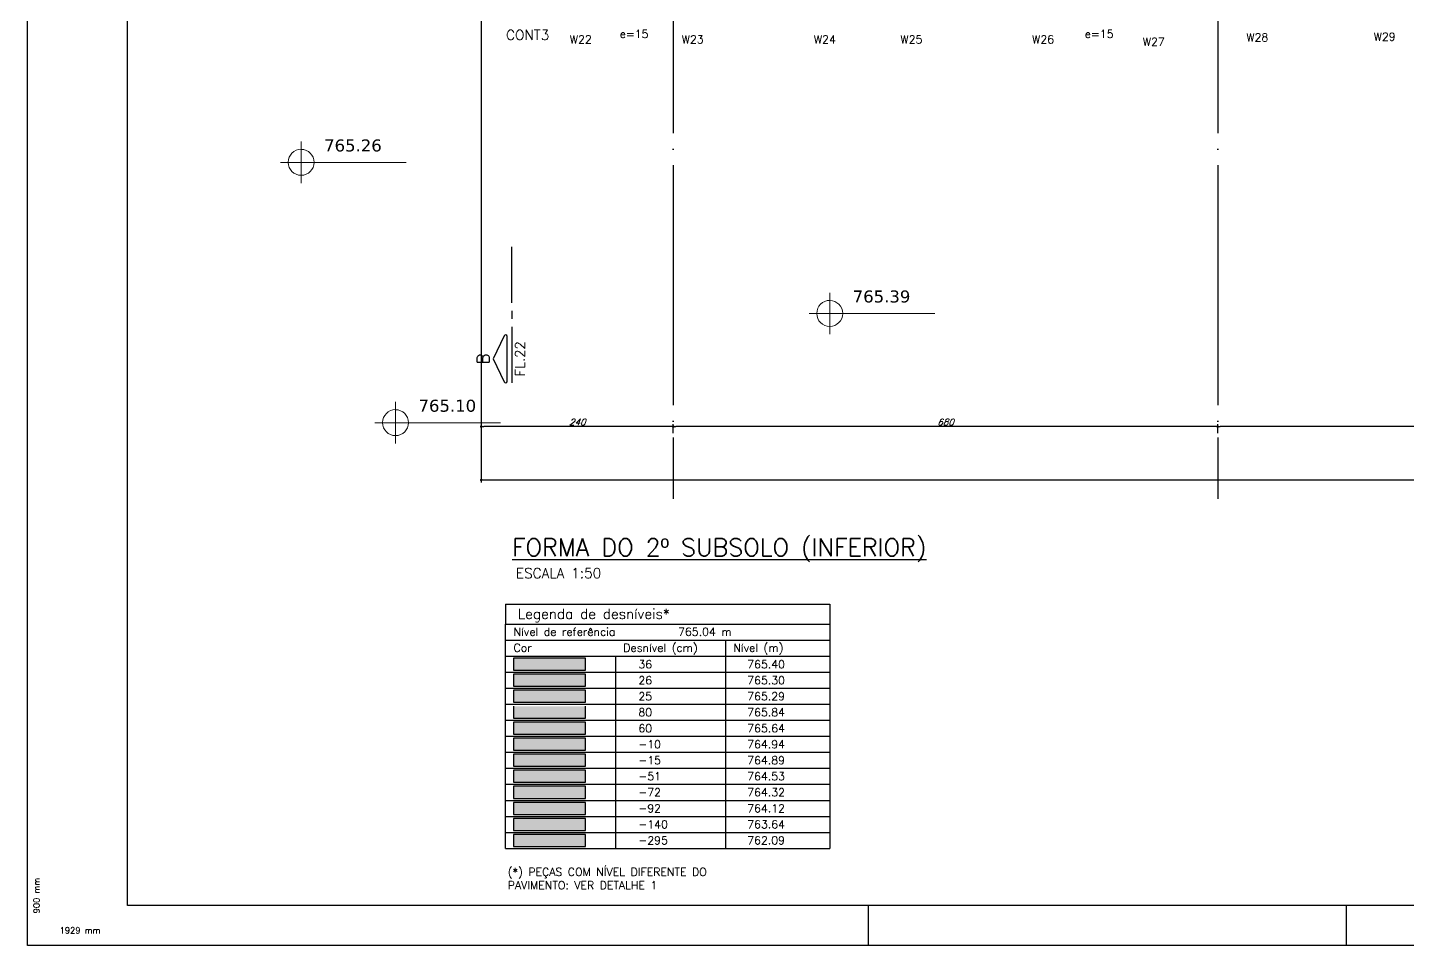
# Model space of a CAD drawing. Header units: millimetres. Extents: x -4107 to 5538, y -2094 to 2406.
# Drawn here: x -4107 to -2383, y -2094 to -948 of the extents above; entities that cross this region are included whole.
import ezdxf
from ezdxf.enums import TextEntityAlignment as Align

# ---------------------------------------------------------------- set-up
doc = ezdxf.new("R2010")
doc.units = ezdxf.units.MM
doc.header["$LTSCALE"] = 50
doc.linetypes.add('EIXO', pattern=[6.8, 6, -0.4, 0, -0.4])
doc.layers.add('A-ANNO-NOTE', color=253, linetype='Continuous', lineweight=9)
for name, color, linetype in [('AR-TEXTO_REGUA 120_1-200', 4, 'Continuous'), ('F-CORTE-INDICAÇÃO', 4, 'Continuous'), ('F-COTAS', 106, 'Continuous'), ('F-DESNIVEL-1', 254, 'Continuous'), ('F-DESNIVEL-11', 21, 'Continuous'), ('F-DESNIVEL-13', 141, 'Continuous'), ('F-DESNIVEL-7', 40, 'Continuous'), ('F-DESNIVEL-8', 11, 'Continuous'), ('F-EIXO', 12, 'EIXO'), ('F-MARGEM', 1, 'Continuous'), ('F-PARC-DIM', 2, 'Continuous'), ('F-PARC-NOME', 4, 'Continuous'), ('F-PERFIL - W310x52', 4, 'Continuous'), ('F-PILARES-NOME', 170, 'Continuous'), ('F-TABELA-NÍVEIS', 1, 'Continuous'), ('F-TEXTO', 6, 'Continuous')]:
    doc.layers.add(name, color=color, linetype=linetype)
for name, color, linetype, true_color in [('F-DESNIVEL-10', 7, 'Continuous', 0xd6a8cc), ('F-DESNIVEL-12', 7, 'Continuous', 0xb0d788), ('F-DESNIVEL-2', 7, 'Continuous', 0xffd1e8), ('F-DESNIVEL-3', 7, 'Continuous', 0xd5c7ff), ('F-DESNIVEL-4', 7, 'Continuous', 0xc3f1b6), ('F-DESNIVEL-5', 7, 'Continuous', 0xadd6ff), ('F-DESNIVEL-6', 7, 'Continuous', 0xffdebd)]:
    doc.layers.add(name, color=color, linetype=linetype, true_color=true_color)
doc.styles.add('CP-TEXT-INCL', font='simplex.shx', dxfattribs={"oblique": 20})
doc.styles.add('MCP', font='simplex.shx')
doc.styles.add('ROMANS', font='simplex.shx')
doc.styles.get("Standard").update_dxf_attribs({"font": 'txt.shx'})
doc.styles.add('Verdana_3', font='verdana.ttf', dxfattribs={"height": 20})
doc.dimstyles.new('CP-COTAS-50', dxfattribs={"dimscale": 0.64, "dimtxt": 12.5, "dimasz": 5, "dimexe": 5, "dimexo": 5, "dimgap": 2.5, "dimtad": 1, "dimdec": 1, "dimdsep": 46, "dimtxsty": 'CP-TEXT-INCL', "dimblk1": 'DOT', "dimblk2": 'DOT', "dimsah": 1, "dimcen": 9, "dimclrd": 256, "dimclre": 256, "dimclrt": 256, "dimadec": 0, "dimazin": 0, "dimtfac": 1, "dimtdec": 1, "dimtmove": 2, "dimatfit": 3, "dimldrblk": 'DOT', "dimfxl": 0, "dimtolj": 1, "dimarcsym": 0})

# ---------------------------------------------------------------- blocks, each defined once
blk = doc.blocks.new('*U22')
at = {"layer": 'F-EIXO'}
blk.add_line((0, 0), (0, -3477.9), dxfattribs=at)
at = {"layer": 'F-TEXTO', "style": 'ROMANS'}
blk.add_attdef('EIXO', text='', height=17.5, rotation=360, dxfattribs=at).set_placement((0, 28.2), align=Align.MIDDLE_CENTER)
blk = doc.blocks.new('_DOT')
at = {"color": 0, "linetype": 'ByBlock'}
blk.add_line((-0.5, 0), (-1, 0), dxfattribs=at)
at = {"color": 0, "linetype": 'ByBlock', "const_width": 0.5}
blk.add_lwpolyline([(-0.25, 0, 1), (0.25, 0, 1)], format="xyb", close=True, dxfattribs=at)
blk = doc.blocks.new('*D28')
at = {"layer": 'DEFPOINTS', "color": 0, "linetype": 'Continuous', "transparency": 16777216}
for p in [(-3540, -934.5), (3264.5, -934.5), (3264.5, -1512.9)]:
    blk.add_point(p, dxfattribs=at)
at = {"layer": 'F-COTAS', "linetype": 'Continuous', "lineweight": -2, "transparency": 16777216}
for p, q in [((-3540, -937.7), (-3540, -1516.1)), ((3264.5, -937.7), (3264.5, -1516.1)), ((-3536.8, -1512.9), (3261.3, -1512.9))]:
    blk.add_line(p, q, dxfattribs=at)
at = {"layer": 'F-COTAS', "linetype": 'Continuous', "lineweight": -2, "transparency": 16777216, "xscale": 3.2, "yscale": 3.2, "zscale": 3.2, "rotation": 180}
blk.add_blockref('_DOT', (-3540, -1512.9), dxfattribs=at)
at = {"layer": 'F-COTAS', "linetype": 'Continuous', "lineweight": -2, "transparency": 16777216, "xscale": 3.2, "yscale": 3.2, "zscale": 3.2}
blk.add_blockref('_DOT', (3264.5, -1512.9), dxfattribs=at)
at = {"layer": 'F-COTAS', "linetype": 'Continuous', "transparency": 16777216, "insert": (-137.8, -1507.3), "char_height": 8, "attachment_point": 5, "style": 'CP-TEXT-INCL'}
blk.add_mtext('\\A1;6804.5', dxfattribs=at)
blk = doc.blocks.new('*D48')
at = {"layer": 'DEFPOINTS', "color": 0, "linetype": 'Continuous', "transparency": 16777216}
for p in [(-2620, -1446.2), (-2620, -1457.8), (-1940, -1457.8)]:
    blk.add_point(p, dxfattribs=at)
at = {"layer": 'F-COTAS', "linetype": 'Continuous', "lineweight": -2, "transparency": 16777216}
for p, q in [((-2620, -1454.6), (-2620, -1443)), ((-1943.2, -1446.2), (-2616.8, -1446.2)), ((-1940, -1454.6), (-1940, -1443))]:
    blk.add_line(p, q, dxfattribs=at)
at = {"layer": 'F-COTAS', "linetype": 'Continuous', "lineweight": -2, "transparency": 16777216, "xscale": 3.2, "yscale": 3.2, "zscale": 3.2, "rotation": 180}
blk.add_blockref('_DOT', (-2620, -1446.2), dxfattribs=at)
at = {"layer": 'F-COTAS', "linetype": 'Continuous', "lineweight": -2, "transparency": 16777216, "xscale": 3.2, "yscale": 3.2, "zscale": 3.2}
blk.add_blockref('_DOT', (-1940, -1446.2), dxfattribs=at)
at = {"layer": 'F-COTAS', "linetype": 'Continuous', "transparency": 16777216, "insert": (-2280, -1440.6), "char_height": 8, "attachment_point": 5, "style": 'CP-TEXT-INCL'}
blk.add_mtext('\\A1;680', dxfattribs=at)
blk = doc.blocks.new('*D49')
at = {"layer": 'DEFPOINTS', "color": 0, "linetype": 'Continuous', "transparency": 16777216}
for p in [(-3300, -1446.2), (-3300, -1457.8), (-2620, -1457.8)]:
    blk.add_point(p, dxfattribs=at)
at = {"layer": 'F-COTAS', "linetype": 'Continuous', "lineweight": -2, "transparency": 16777216}
for p, q in [((-3300, -1454.6), (-3300, -1443)), ((-2623.2, -1446.2), (-3296.8, -1446.2)), ((-2620, -1454.6), (-2620, -1443))]:
    blk.add_line(p, q, dxfattribs=at)
at = {"layer": 'F-COTAS', "linetype": 'Continuous', "lineweight": -2, "transparency": 16777216, "xscale": 3.2, "yscale": 3.2, "zscale": 3.2, "rotation": 180}
blk.add_blockref('_DOT', (-3300, -1446.2), dxfattribs=at)
at = {"layer": 'F-COTAS', "linetype": 'Continuous', "lineweight": -2, "transparency": 16777216, "xscale": 3.2, "yscale": 3.2, "zscale": 3.2}
blk.add_blockref('_DOT', (-2620, -1446.2), dxfattribs=at)
at = {"layer": 'F-COTAS', "linetype": 'Continuous', "transparency": 16777216, "insert": (-2960, -1440.6), "char_height": 8, "attachment_point": 5, "style": 'CP-TEXT-INCL'}
blk.add_mtext('\\A1;680', dxfattribs=at)
blk = doc.blocks.new('*D50')
at = {"layer": 'DEFPOINTS', "color": 0, "linetype": 'Continuous', "transparency": 16777216}
for p in [(-3540, -934.5), (-3540, -1446.2), (-3300, -1457.8)]:
    blk.add_point(p, dxfattribs=at)
at = {"layer": 'F-COTAS', "linetype": 'Continuous', "lineweight": -2, "transparency": 16777216}
for p, q in [((-3540, -937.7), (-3540, -1449.4)), ((-3303.2, -1446.2), (-3536.8, -1446.2)), ((-3300, -1454.6), (-3300, -1443))]:
    blk.add_line(p, q, dxfattribs=at)
at = {"layer": 'F-COTAS', "linetype": 'Continuous', "lineweight": -2, "transparency": 16777216, "xscale": 3.2, "yscale": 3.2, "zscale": 3.2, "rotation": 180}
blk.add_blockref('_DOT', (-3540, -1446.2), dxfattribs=at)
at = {"layer": 'F-COTAS', "linetype": 'Continuous', "lineweight": -2, "transparency": 16777216, "xscale": 3.2, "yscale": 3.2, "zscale": 3.2}
blk.add_blockref('_DOT', (-3300, -1446.2), dxfattribs=at)
at = {"layer": 'F-COTAS', "linetype": 'Continuous', "transparency": 16777216, "insert": (-3420, -1440.6), "char_height": 8, "attachment_point": 5, "style": 'CP-TEXT-INCL'}
blk.add_mtext('\\A1;240', dxfattribs=at)
blk = doc.blocks.new('*U25')
at = {"layer": 'F-CORTE-INDICAÇÃO'}
for p, q in [((-100, 0), (-170, 0)), ((-80, 0), (-90, 0)), ((-70, 0), (0, 0))]:
    blk.add_line(p, q, dxfattribs=at)
blk.add_lwpolyline([(-112, 6, 0.802585), (-111.2, 9.8), (-140, 23.3), (-168.8, 9.8, 0.802585), (-168, 6)], format="xyb", close=True, dxfattribs=at)
at = {"layer": 'F-CORTE-INDICAÇÃO', "style": 'ROMANS'}
blk.add_attdef('CORTE', text='', height=15, dxfattribs=at).set_placement((-140, 35.8), align=Align.MIDDLE_CENTER)
at = {"layer": 'F-CORTE-INDICAÇÃO', "color": 2, "style": 'ROMANS'}
blk.add_attdef('FOLHA', text='', height=12, dxfattribs=at).set_placement((-140, -10), align=Align.MIDDLE_CENTER)
blk = doc.blocks.new('A0-4L_900')
at = {"layer": 'F-MARGEM', "color": 2}
for p, q in [((21, 1), (21, 0)), ((32.95, 0), (32.95, 1))]:
    blk.add_line(p, q, dxfattribs=at)
blk.add_lwpolyline([(0, 0), (0, 90), (192.9, 90), (192.9, 0)], close=True, dxfattribs=at)
at = {"layer": 'F-MARGEM', "color": 7}
blk.add_lwpolyline([(2.5, 89), (191.9, 89), (191.9, 1), (2.5, 1)], close=True, dxfattribs=at)
at = {"layer": 'F-MARGEM', "color": 1, "style": 'ROMANS'}
blk.add_text('900 mm', height=0.1524, rotation=90, dxfattribs=at).set_placement((0.3, 0.8))
blk.add_text('1929 mm', height=0.1524, dxfattribs=at).set_placement((0.8, 0.3))
blk = doc.blocks.new('LGN-COTA - LGN-COTA-475391-Térreo')
at = {"layer": 'A-ANNO-NOTE'}
for p, q in [((-0.009, -0.238), (-0.009, 0.28)), ((-0.268, 0.021), (1.302, 0.021))]:
    blk.add_line(p, q, dxfattribs=at)
for centre, start, end in [((-0.009, 0.022), 90, 180), ((-0.009, 0.021), 360, 90), ((-0.009, 0.021), 180, 270), ((-0.009, 0.021), 270, 0)]:
    blk.add_arc(centre, 0.162, start, end, dxfattribs=at)
blk = doc.blocks.new('zw$7512')
at = {"layer": 'A-ANNO-NOTE', "xscale": 100, "yscale": 100, "zscale": 100}
for p in [(-3564.5, -1332.1), (-2904.2, -1520.9), (-3446.6, -1657.4)]:
    blk.add_blockref('LGN-COTA - LGN-COTA-475391-Térreo', p, dxfattribs=at)
at = {"layer": 'A-ANNO-NOTE', "style": 'Verdana_3'}
for s, p in [('765.26', (-3536.7, -1316.4)), ('765.39', (-2876.4, -1505.1)), ('765.10', (-3418.8, -1641.6))]:
    blk.add_text(s, height=15, dxfattribs=at).set_placement(p)
blk = doc.blocks.new('A$C44D756D9')
at = {"layer": 'F-PILARES-NOME'}
for s, p in [('W22', (-104.3, -2456.9)), ('W23', (35.5, -2456.9)), ('W24', (200.6, -2456.9)), ('W25', (308.7, -2456.9)), ('W26', (473.2, -2456.9)), ('W28', (740.8, -2454.4)), ('W29', (899.9, -2453.5)), ('W27', (611.5, -2459.8))]:
    blk.add_text(s, height=10, dxfattribs=at).set_placement(p)

msp = doc.modelspace()

# ---------------------------------------------------------------- linework, layer by layer
at = {"layer": 'F-DESNIVEL-1'}
for points in [[(-3499.597, -1750.709), (-3409.597, -1750.709), (-3409.597, -1735.709)], [(-3499.597, -1750.709), (-3409.597, -1735.709), (-3499.597, -1735.709)], [(-3499.597, -1750.709), (-3499.597, -1735.709), (-3499.597, -1750.709)]]:
    msp.add_solid(points, dxfattribs=at)
at = {"layer": 'F-DESNIVEL-10'}
for points in [[(-3499.597, -1930.709), (-3409.597, -1930.709), (-3409.597, -1915.709)], [(-3499.597, -1930.709), (-3409.597, -1915.709), (-3499.597, -1915.709)]]:
    msp.add_solid(points, dxfattribs=at)
at = {"layer": 'F-DESNIVEL-11'}
for points in [[(-3499.597, -1830.709), (-3409.597, -1830.709), (-3409.597, -1815.709)], [(-3499.597, -1830.709), (-3409.597, -1815.709), (-3499.597, -1815.709)]]:
    msp.add_solid(points, dxfattribs=at)
at = {"layer": 'F-DESNIVEL-12'}
for points in [[(-3499.597, -1810.709), (-3409.597, -1810.709), (-3409.597, -1795.709)], [(-3499.597, -1810.709), (-3409.597, -1795.709), (-3499.597, -1795.709)]]:
    msp.add_solid(points, dxfattribs=at)
at = {"layer": 'F-DESNIVEL-13'}
for points in [[(-3499.597, -1890.709), (-3409.597, -1890.709), (-3409.597, -1875.709)], [(-3499.597, -1890.709), (-3409.597, -1875.709), (-3499.597, -1875.709)]]:
    msp.add_solid(points, dxfattribs=at)
at = {"layer": 'F-DESNIVEL-2'}
for points in [[(-3499.597, -1770.709), (-3409.597, -1770.709), (-3409.597, -1755.709)], [(-3499.597, -1770.709), (-3409.597, -1755.709), (-3499.597, -1755.709)], [(-3499.597, -1770.709), (-3499.597, -1755.709), (-3499.597, -1770.709)]]:
    msp.add_solid(points, dxfattribs=at)
at = {"layer": 'F-DESNIVEL-3'}
for points in [[(-3499.597, -1790.709), (-3409.597, -1790.709), (-3409.597, -1775.709)], [(-3499.597, -1790.709), (-3409.597, -1775.709), (-3499.597, -1775.709)], [(-3499.597, -1790.709), (-3499.597, -1775.709), (-3499.597, -1790.709)]]:
    msp.add_solid(points, dxfattribs=at)
at = {"layer": 'F-DESNIVEL-4'}
for points in [[(-3499.597, -1810.709), (-3499.597, -1795.709), (-3499.597, -1810.709)], [(-3499.597, -1830.709), (-3499.597, -1815.709), (-3499.597, -1830.709)], [(-3499.597, -1850.709), (-3409.597, -1850.709), (-3409.597, -1835.709)], [(-3499.597, -1850.709), (-3409.597, -1835.709), (-3499.597, -1835.709)], [(-3499.597, -1850.709), (-3499.597, -1835.709), (-3499.597, -1850.709)], [(-3499.597, -1890.709), (-3499.597, -1875.709), (-3499.597, -1890.709)]]:
    msp.add_solid(points, dxfattribs=at)
at = {"layer": 'F-DESNIVEL-5'}
for points in [[(-3499.597, -1870.709), (-3409.597, -1870.709), (-3409.597, -1855.709)], [(-3499.597, -1870.709), (-3409.597, -1855.709), (-3499.597, -1855.709)], [(-3499.597, -1870.709), (-3499.597, -1855.709), (-3499.597, -1870.709)]]:
    msp.add_solid(points, dxfattribs=at)
at = {"layer": 'F-DESNIVEL-6'}
for points in [[(-3499.597, -1910.709), (-3409.597, -1910.709), (-3409.597, -1895.709)], [(-3499.597, -1910.709), (-3409.597, -1895.709), (-3499.597, -1895.709)], [(-3499.597, -1910.709), (-3499.597, -1895.709), (-3499.597, -1910.709)], [(-3499.597, -1930.709), (-3499.597, -1915.709), (-3499.597, -1930.709)]]:
    msp.add_solid(points, dxfattribs=at)
at = {"layer": 'F-DESNIVEL-7'}
for points in [[(-3499.597, -1950.709), (-3409.597, -1950.709), (-3409.597, -1935.709)], [(-3499.597, -1950.709), (-3409.597, -1935.709), (-3499.597, -1935.709)], [(-3499.597, -1950.709), (-3499.597, -1935.709), (-3499.597, -1950.709)]]:
    msp.add_solid(points, dxfattribs=at)
at = {"layer": 'F-DESNIVEL-8'}
for points in [[(-3499.597, -1970.709), (-3409.597, -1970.709), (-3409.597, -1955.709)], [(-3499.597, -1970.709), (-3409.597, -1955.709), (-3499.597, -1955.709)], [(-3499.597, -1970.709), (-3499.597, -1955.709), (-3499.597, -1970.709)]]:
    msp.add_solid(points, dxfattribs=at)
at = {"layer": 'F-TABELA-NÍVEIS'}
for p, q in [((-3509.597, -1668.209), (-3509.597, -1693.209)), ((-3509.597, -1668.209), (-3104.597, -1668.209)), ((-3104.597, -1668.209), (-3104.597, -1693.209)), ((-3509.597, -1693.209), (-3104.597, -1693.209)), ((-3509.597, -1713.209), (-3509.597, -1693.209)), ((-3104.597, -1693.209), (-3104.597, -1713.209)), ((-3509.597, -1713.209), (-3104.597, -1713.209)), ((-3509.597, -1733.209), (-3509.597, -1713.209)), ((-3235.014, -1713.209), (-3235.014, -1733.209)), ((-3104.597, -1713.209), (-3104.597, -1733.209)), ((-3104.597, -1713.209), (-3104.597, -1733.209)), ((-3509.597, -1733.209), (-3104.597, -1733.209)), ((-3509.597, -1753.209), (-3509.597, -1733.209)), ((-3409.597, -1735.709), (-3499.597, -1735.709)), ((-3499.597, -1735.709), (-3499.597, -1750.709)), ((-3409.597, -1750.709), (-3409.597, -1735.709)), ((-3372.097, -1733.209), (-3372.097, -1753.209)), ((-3235.014, -1733.209), (-3235.014, -1753.209)), ((-3104.597, -1733.209), (-3104.597, -1753.209)), ((-3509.597, -1753.209), (-3104.597, -1753.209)), ((-3509.597, -1773.209), (-3509.597, -1753.209)), ((-3499.597, -1750.709), (-3409.597, -1750.709)), ((-3409.597, -1755.709), (-3499.597, -1755.709)), ((-3499.597, -1755.709), (-3499.597, -1770.709)), ((-3409.597, -1770.709), (-3409.597, -1755.709)), ((-3372.097, -1753.209), (-3372.097, -1773.209)), ((-3235.014, -1753.209), (-3235.014, -1773.209)), ((-3104.597, -1753.209), (-3104.597, -1773.209)), ((-3509.597, -1773.209), (-3104.597, -1773.209)), ((-3509.597, -1793.209), (-3509.597, -1773.209)), ((-3499.597, -1770.709), (-3409.597, -1770.709)), ((-3372.097, -1773.209), (-3372.097, -1793.209)), ((-3235.014, -1773.209), (-3235.014, -1793.209)), ((-3104.597, -1773.209), (-3104.597, -1793.209)), ((-3409.597, -1775.709), (-3499.597, -1775.709)), ((-3499.597, -1775.709), (-3499.597, -1790.709)), ((-3499.597, -1790.709), (-3409.597, -1790.709)), ((-3409.597, -1790.709), (-3409.597, -1775.709)), ((-3509.597, -1793.209), (-3104.597, -1793.209)), ((-3509.597, -1833.209), (-3509.597, -1793.209)), ((-3499.597, -1795.709), (-3499.597, -1810.709)), ((-3409.597, -1810.709), (-3409.597, -1795.709)), ((-3372.097, -1793.209), (-3372.097, -1833.209)), ((-3235.014, -1793.209), (-3235.014, -1813.209)), ((-3104.597, -1793.209), (-3104.597, -1833.209)), ((-3509.597, -1813.209), (-3104.597, -1813.209)), ((-3499.597, -1810.709), (-3409.597, -1810.709)), ((-3409.597, -1815.709), (-3499.597, -1815.709)), ((-3499.597, -1815.709), (-3499.597, -1830.709)), ((-3409.597, -1815.709), (-3499.597, -1815.709)), ((-3409.597, -1830.709), (-3409.597, -1815.709)), ((-3235.014, -1813.209), (-3235.014, -1833.209)), ((-3509.597, -1853.209), (-3509.597, -1833.209)), ((-3509.597, -1833.209), (-3104.597, -1833.209)), ((-3499.597, -1830.709), (-3409.597, -1830.709)), ((-3409.597, -1835.709), (-3499.597, -1835.709)), ((-3499.597, -1835.709), (-3499.597, -1850.709)), ((-3409.597, -1850.709), (-3409.597, -1835.709)), ((-3372.097, -1833.209), (-3372.097, -1853.209)), ((-3235.014, -1833.209), (-3235.014, -1853.209)), ((-3104.597, -1833.209), (-3104.597, -1853.209)), ((-3509.597, -1853.209), (-3104.597, -1853.209)), ((-3509.597, -1873.209), (-3509.597, -1853.209)), ((-3499.597, -1850.709), (-3409.597, -1850.709)), ((-3409.597, -1855.709), (-3499.597, -1855.709)), ((-3499.597, -1855.709), (-3499.597, -1870.709)), ((-3409.597, -1870.709), (-3409.597, -1855.709)), ((-3372.097, -1853.209), (-3372.097, -1873.209)), ((-3235.014, -1853.209), (-3235.014, -1873.209)), ((-3104.597, -1853.209), (-3104.597, -1873.209)), ((-3509.597, -1873.209), (-3104.597, -1873.209)), ((-3509.597, -1893.209), (-3509.597, -1873.209)), ((-3499.597, -1870.709), (-3409.597, -1870.709)), ((-3409.597, -1875.709), (-3499.597, -1875.709)), ((-3499.597, -1875.709), (-3499.597, -1890.709)), ((-3409.597, -1890.709), (-3409.597, -1875.709)), ((-3372.097, -1873.209), (-3372.097, -1893.209)), ((-3235.014, -1873.209), (-3235.014, -1893.209)), ((-3104.597, -1873.209), (-3104.597, -1893.209)), ((-3509.597, -1913.209), (-3509.597, -1893.209)), ((-3509.597, -1893.209), (-3104.597, -1893.209)), ((-3499.597, -1890.709), (-3409.597, -1890.709)), ((-3409.597, -1895.709), (-3499.597, -1895.709)), ((-3499.597, -1895.709), (-3499.597, -1910.709)), ((-3409.597, -1895.709), (-3499.597, -1895.709)), ((-3409.597, -1910.709), (-3409.597, -1895.709)), ((-3372.097, -1893.209), (-3372.097, -1913.209)), ((-3235.014, -1893.209), (-3235.014, -1913.209)), ((-3104.597, -1893.209), (-3104.597, -1913.209)), ((-3499.597, -1910.709), (-3409.597, -1910.709)), ((-3509.597, -1913.209), (-3104.597, -1913.209)), ((-3509.597, -1933.209), (-3509.597, -1913.209)), ((-3409.597, -1915.709), (-3499.597, -1915.709)), ((-3499.597, -1915.709), (-3499.597, -1930.709)), ((-3409.597, -1930.709), (-3409.597, -1915.709)), ((-3372.097, -1913.209), (-3372.097, -1933.209)), ((-3235.014, -1913.209), (-3235.014, -1933.209)), ((-3104.597, -1913.209), (-3104.597, -1933.209)), ((-3509.597, -1953.209), (-3509.597, -1933.209)), ((-3509.597, -1933.209), (-3104.597, -1933.209)), ((-3499.597, -1930.709), (-3409.597, -1930.709)), ((-3409.597, -1935.709), (-3499.597, -1935.709)), ((-3499.597, -1935.709), (-3499.597, -1950.709)), ((-3409.597, -1950.709), (-3409.597, -1935.709)), ((-3372.097, -1933.209), (-3372.097, -1953.209)), ((-3235.014, -1933.209), (-3235.014, -1953.209)), ((-3104.597, -1933.209), (-3104.597, -1953.209)), ((-3509.597, -1953.209), (-3104.597, -1953.209)), ((-3509.597, -1973.209), (-3509.597, -1953.209)), ((-3499.597, -1950.709), (-3409.597, -1950.709)), ((-3409.597, -1955.709), (-3499.597, -1955.709)), ((-3499.597, -1955.709), (-3499.597, -1970.709)), ((-3409.597, -1970.709), (-3409.597, -1955.709)), ((-3372.097, -1953.209), (-3372.097, -1973.209)), ((-3235.014, -1953.209), (-3235.014, -1973.209)), ((-3104.597, -1953.209), (-3104.597, -1973.209)), ((-3509.597, -1973.209), (-3104.597, -1973.209)), ((-3499.597, -1970.709), (-3409.597, -1970.709))]:
    msp.add_line(p, q, dxfattribs=at)

# ---------------------------------------------------------------- block references
at = {"layer": 'A-ANNO-NOTE', "linetype": 'Continuous'}
msp.add_blockref('zw$7512', (-199.5, 214), dxfattribs=at)
at = {"layer": 'F-CORTE-INDICAÇÃO', "linetype": 'Continuous', "rotation": 90}
msp.add_blockref('*U25', (-3501.618, -1221.534), dxfattribs=at).add_auto_attribs({'FOLHA': 'FL.22', 'CORTE': 'B'})
at = {"layer": 'F-EIXO', "linetype": 'Continuous'}
for p in [(-3300, 1941.357), (-2620, 1941.357)]:
    msp.add_blockref('*U22', p, dxfattribs=at)
at = {"layer": 'F-MARGEM', "linetype": 'Continuous', "xscale": 50, "yscale": 50, "zscale": 50}
msp.add_blockref('A0-4L_900', (-4106.604, -2094.493), dxfattribs=at)
at = {"layer": 'F-PERFIL - W310x52'}
msp.add_blockref('A$C44D756D9', (-3325, 1489.5), dxfattribs=at)

# ---------------------------------------------------------------- texts
at = {"layer": 'AR-TEXTO_REGUA 120_1-200', "color": 2, "style": 'ROMANS'}
msp.add_text('ESCALA 1:50', height=12.5, dxfattribs=at).set_placement((-3496.624, -1635.619))
msp.add_text('ESCALA 1:50', height=12.5, dxfattribs=at).set_placement((-3496.624, -1635.619))
at = {"layer": 'F-PARC-DIM', "style": 'MCP'}
for p in [(-3367.028, -960.576), (-2786.028, -960.576)]:
    msp.add_text('e=15', height=10, dxfattribs=at).set_placement(p)
at = {"layer": 'F-PARC-NOME', "style": 'MCP'}
msp.add_text('CONT3', height=12.5, dxfattribs=at).set_placement((-3508.994, -963.119))
at = {"layer": 'F-TABELA-NÍVEIS', "color": 3, "style": 'ROMANS'}
msp.add_text('Legenda de desníveis*', height=12.5, dxfattribs=at).set_placement((-3494.122, -1686.412))
at = {"layer": 'F-TABELA-NÍVEIS', "color": 2}
for s, style, p in [('Nível de referência', 'MCP', (-3499.597, -1707.584)), ('765.04 m', 'MCP', (-3294.053, -1707.584)), ('Cor', 'ROMANS', (-3499.597, -1727.584)), ('Desnível (cm)', 'MCP', (-3362.514, -1727.584)), ('Nível (m)', 'MCP', (-3225.014, -1727.584)), ('36', 'ROMANS', (-3343.638, -1748.209)), ('765.40', 'MCP', (-3207.649, -1748.209)), ('26', 'ROMANS', (-3343.638, -1768.209)), ('765.30', 'MCP', (-3207.649, -1768.209)), ('25', 'ROMANS', (-3343.638, -1788.209)), ('765.29', 'MCP', (-3207.649, -1788.209)), ('80', 'ROMANS', (-3343.638, -1808.209)), ('765.84', 'MCP', (-3207.649, -1808.209)), ('60', 'ROMANS', (-3343.638, -1828.209)), ('765.64', 'MCP', (-3207.649, -1828.209)), ('-10', 'ROMANS', (-3343.638, -1848.209)), ('764.94', 'MCP', (-3207.649, -1848.209)), ('-15', 'ROMANS', (-3343.638, -1868.209)), ('764.89', 'MCP', (-3207.649, -1868.209)), ('-51', 'ROMANS', (-3343.638, -1888.209)), ('764.53', 'MCP', (-3207.649, -1888.209)), ('-72', 'ROMANS', (-3343.638, -1908.209)), ('764.32', 'MCP', (-3207.649, -1908.209)), ('-92', 'ROMANS', (-3343.638, -1928.209)), ('764.12', 'MCP', (-3207.649, -1928.209)), ('-140', 'ROMANS', (-3343.638, -1948.209)), ('763.64', 'MCP', (-3207.649, -1948.209)), ('-295', 'ROMANS', (-3343.638, -1968.209)), ('762.09', 'MCP', (-3207.649, -1968.209))]:
    msp.add_text(s, height=10, dxfattribs=dict(at, style=style)).set_placement(p)
at = {"layer": 'F-TABELA-NÍVEIS', "color": 2, "insert": (-3506.821, -1997.669), "char_height": 10, "width": 276.95934, "attachment_point": 1, "style": 'ROMANS'}
msp.add_mtext('(*) PEÇAS COM NÍVEL DIFERENTE DO PAVIMENTO: VER DETALHE 1', dxfattribs=at)
msp.add_mtext('(*) PEÇAS COM NÍVEL DIFERENTE DO PAVIMENTO: VER DETALHE 1', dxfattribs=at)
at = {"layer": 'F-TEXTO', "style": 'ROMANS'}
msp.add_text('%%UFORMA DO 2º SUBSOLO (INFERIOR)', height=21.875, dxfattribs=at).set_placement((-3501.464, -1608.008))

# ---------------------------------------------------------------- dimensions: what is measured, and where the dimension line sits
at = {"layer": 'F-COTAS', "linetype": 'Continuous'}
for base, p1, p2, picture, middle in [((3264.5, -1512.867), (-3540, -934.5), (3264.5, -934.5), '*D28', (-137.75, -1507.267)), ((-3540, -1446.152), (-3300, -1457.806), (-3540, -934.5), '*D50', (-3420, -1440.552)), ((-3300, -1446.152), (-2620, -1457.806), (-3300, -1457.806), '*D49', (-2960, -1440.552)), ((-2620, -1446.152), (-1940, -1457.806), (-2620, -1457.806), '*D48', (-2280, -1440.552))]:
    dim = msp.add_linear_dim(base=base, p1=p1, p2=p2, dimstyle='CP-COTAS-50', dxfattribs=at)
    dim.commit()
    dim.dimension.update_dxf_attribs({"geometry": picture, "text_midpoint": middle})

doc.saveas('drawing.dxf')
